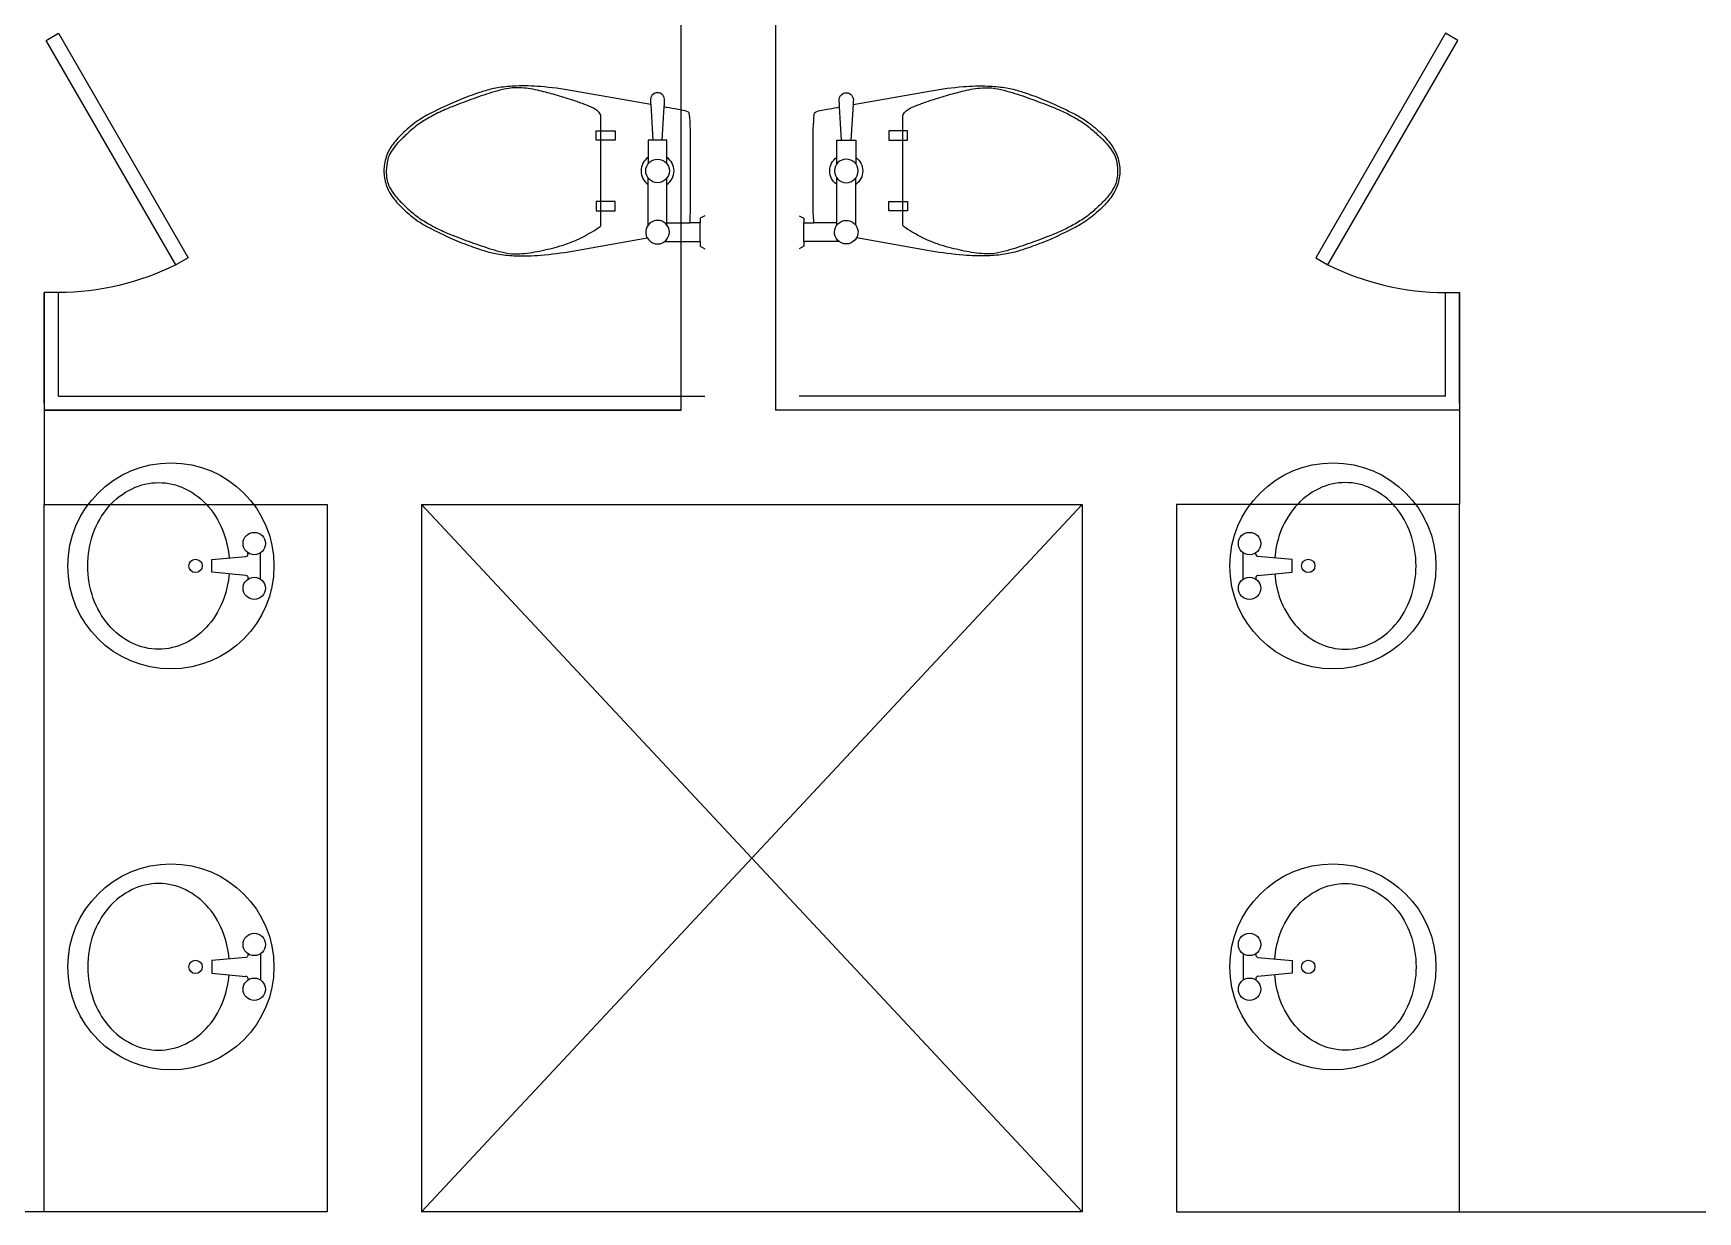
# Model space of a CAD drawing. Header units: millimetres. Extents: x -205 to 117945, y 114 to 103664.
# Drawn here: x 10822 to 14350, y 97864 to 100363 of the extents above; entities that cross this region are included whole.
import ezdxf

# ---------------------------------------------------------------- set-up
doc = ezdxf.new("R2010")
doc.units = ezdxf.units.MM
for name, color, linetype in [('A-TOILET', 252, 'Continuous'), ('A-VOID', 1, 'Continuous'), ('A-WALL', 3, 'Continuous')]:
    doc.layers.add(name, color=color, linetype=linetype)

# ---------------------------------------------------------------- blocks, each defined once
blk = doc.blocks.new('apt104')
for p, q in [((150, -10), (110, -10)), ((110, -80), (110, -31.3)), ((115, -80), (15, -80)), ((115, -120), (15, -120)), ((-85, -230), (-85, -190)), ((-85, -190), (-65, -190)), ((-65, -190), (-65, -230)), ((65, -190), (65, -230)), ((85, -190), (65, -190)), ((85, -230), (85, -190))]:
    blk.add_line(p, q)
for points in [[(95, 0), (100, -10), (110, -10), (110, -31.3), (105.5, -31), (98.4, -30.6), (86.8, -30.2), (0, -30.1), (-86.8, -30.2), (-98.4, -30.6), (-105.5, -31), (-112.6, -31.5), (-119.1, -32.1), (-123.2, -33), (-124.8, -34.7), (-126.1, -37.6), (-127.1, -41.1), (-127.9, -44.7), (-128.8, -49), (-130.1, -55.5), (-130.9, -59.7), (-131.7, -64.2), (-132.6, -69.2), (-133.6, -75), (-134.7, -80.9), (-135.6, -85.8), (-140.8, -85.5), (-143.8, -85.4), (-147.4, -85.2), (-151.7, -85), (-156, -85.9), (-160, -88.1), (-163, -91.1), (-164.7, -94.2), (-165.6, -96.8), (-165.9, -99), (-165.9, -100), (-165.9, -101), (-165.6, -103.2), (-164.7, -105.8), (-163, -108.9), (-160, -111.9), (-156, -114.1), (-151.7, -115), (-147.4, -114.8), (-143.8, -114.6), (-140.8, -114.5), (-170, -280, 0.022182), (-178.7, -348.2, 0.0294), (-180, -400, 0.029565), (-176.7, -435.7, 0.035314), (-170, -465, 0.006976), (-166.1, -477.1, 0.004694), (-160, -495, 0.019426), (-143.8, -535.6, 0.015468), (-120, -585, 0.040875), (-101.1, -615, 0.036447), (-75, -645, 0.04843), (-50.3, -665.2, 0.068612), (-30, -675, 0.037226), (-14.4, -678.8, 0.041311), (0, -680, 0.041311), (14.4, -678.8, 0.037226), (30, -675, 0.068612), (50.3, -665.2, 0.04843), (75, -645, 0.036447), (101.1, -615, 0.040875), (120, -585, 0.015468), (143.8, -535.6, 0.019426), (160, -495, 0.004694), (166.1, -477.1, 0.006976), (170, -465, 0.035314), (176.7, -435.7, 0.029565), (180, -400, 0.0294), (178.7, -348.2, 0.022182), (170, -280), (142.1, -121.9, 0.455372), (150, -85), (150, -10), (160, -10), (165, 0)], [(-65, -90), (-135.6, -85.8, 1.060552)]]:
    blk.add_lwpolyline(points, format="xyb")
for points in [[(-15, -80), (-65, -80), (-65, -120), (-15, -120)], [(-140.8, -114.5), (-65, -110)], [(-65, -230), (-85, -230)], [(65, -230), (85, -230)]]:
    blk.add_lwpolyline(points)
blk.add_lwpolyline([(155, -485, 0.01631), (169.3, -440.5, 0.029266), (175, -415, 0.059581), (176, -392.3, 0.031679), (170, -350, 0.018716), (159.3, -306.5, 0.029941), (150, -280, 0.016406), (141.7, -261.9, 0.013101), (130, -240, 0.031874), (117.8, -221.4, 0.236068), (115, -220), (-115, -220, 0.198912), (-123.7, -223.6, 0.091569), (-135, -240, 0.015343), (-141.8, -256.5, 0.011028), (-150, -280, 0.00909), (-161.3, -317, 0.010307), (-170, -350, 0.040097), (-176.1, -388.6, 0.059581), (-175, -415, 0.029266), (-169.3, -440.5, 0.01631), (-155, -485, 0.00591), (-139.4, -527, 0.010632), (-130, -550, 0.022415), (-114.9, -580.8, 0.027113), (-100, -605, 0.025219), (-89.4, -618.7, 0.015085), (-70, -640, 0.026781), (-54.5, -654.4, 0.03156), (-40, -665, 0.081068), (-24.1, -671.9, 0.057721), (0, -675, 0.044905), (17.8, -673.7, 0.063275), (30, -670, 0.056457), (47.6, -659.7, 0.038661), (70, -640, 0.016027), (90, -618.2, 0.028675), (100, -605, 0.023657), (115.9, -578.9, 0.022415), (130, -550, 0.010632), (139.4, -527, 0.00591)], format="xyb", close=True)
blk.add_circle((0, -100), 25)
for centre, radius, start, end in [((0, -100), 35, 34.8499, 145.1501), ((130, -100), 25, 36.8699, 298.9372), ((0, -100), 35, 214.8499, 325.1501)]:
    blk.add_arc(centre, radius, start, end)

msp = doc.modelspace()

# ---------------------------------------------------------------- linework, layer by layer
at = {"layer": 'A-TOILET'}
for p, q in [((10844.8, 99578.6), (10844.8, 99813)), ((10874.8, 99593.6), (10874.8, 99813)), ((13814.8, 99593.6), (13814.8, 99813)), ((13844.8, 99578.6), (13844.8, 99813)), ((10874.8, 99593.6), (12244.8, 99593.6)), ((13814.8, 99593.6), (12444.8, 99593.6)), ((11199.8, 99246.6), (11272.4, 99253.5)), ((11199.8, 99220), (11199.8, 99246.6)), ((11276.7, 99258.2), (11276.7, 99261.2)), ((11303.3, 99205.5), (11303.3, 99261.2)), ((13386.3, 99205.5), (13386.3, 99261.2)), ((13412.9, 99258.2), (13412.9, 99261.2)), ((13489.9, 99246.6), (13417.2, 99253.5)), ((13489.9, 99220), (13489.9, 99246.6)), ((11272.4, 99213.2), (11199.8, 99220)), ((13417.2, 99213.2), (13489.9, 99220)), ((11272.4, 98403.1), (11199.8, 98396.2)), ((11199.8, 98396.2), (11199.8, 98369.6)), ((11303.3, 98410.8), (11303.3, 98355.1)), ((13386.3, 98410.8), (13386.3, 98355.1)), ((13417.2, 98403.1), (13489.9, 98396.2)), ((13489.9, 98396.2), (13489.9, 98369.6)), ((11199.8, 98369.6), (11272.4, 98362.8)), ((13489.9, 98369.6), (13417.2, 98362.8)), ((11276.7, 98358.1), (11276.7, 98355.1)), ((13412.9, 98358.1), (13412.9, 98355.1))]:
    msp.add_line(p, q, dxfattribs=at)
for points in [[(10874.8, 100363), (11149.8, 99886.7), (11123.8, 99871.7), (10848.8, 100348)], [(13814.8, 100363), (13539.8, 99886.7), (13565.8, 99871.7), (13840.8, 100348)], [(10844.8, 99363.6), (11444.8, 99363.6), (11444.8, 97863.6), (10844.8, 97863.6)], [(13844.8, 99363.6), (13244.8, 99363.6), (13244.8, 97863.6), (13844.8, 97863.6)]]:
    msp.add_lwpolyline(points, close=True, dxfattribs=at)
for points in [[(11123.8, 99871.7, -0.1142), (10874.8, 99813), (10844.8, 99813)], [(13565.8, 99871.7, 0.1142), (13814.8, 99813), (13844.8, 99813)], [(11236.6, 99216.6, -0.064435), (11225.5, 99164.5, -0.091719), (11193.3, 99108.4, -0.103599), (11143.4, 99069.6, -0.113912), (11087.2, 99056.6, -0.113912), (11031, 99069.6, -0.103599), (10981, 99108.4, -0.091719), (10948.8, 99164.5, -0.084785), (10937.1, 99233.3, -0.084785), (10948.8, 99302.2, -0.091719), (10981, 99358.3, -0.103599), (11031, 99397.1, -0.113912), (11087.2, 99410, -0.113912), (11143.4, 99397.1, -0.103599), (11193.3, 99358.3, -0.091719), (11225.5, 99302.2, -0.064435), (11236.6, 99250.1, -0.084785)], [(13453, 99216.6, 0.064435), (13464.1, 99164.5, 0.091719), (13496.3, 99108.4, 0.103599), (13546.3, 99069.6, 0.113912), (13602.4, 99056.6, 0.113912), (13658.6, 99069.6, 0.103599), (13708.6, 99108.4, 0.091719), (13740.8, 99164.5, 0.084785), (13752.5, 99233.3, 0.084785), (13740.8, 99302.2, 0.091719), (13708.6, 99358.3, 0.103599), (13658.6, 99397.1, 0.113912), (13602.4, 99410, 0.113912), (13546.3, 99397.1, 0.103599), (13496.3, 99358.3, 0.091719), (13464.1, 99302.2, 0.064435), (13453, 99250.1, 0.084785)], [(11272.4, 99213.2, -0.386916), (11276.7, 99208.5), (11276.7, 99205.5)], [(13417.2, 99213.2, 0.386916), (13412.9, 99208.5), (13412.9, 99205.5)], [(11236.6, 98399.7, 0.064435), (11225.5, 98451.8, 0.091719), (11193.3, 98507.9, 0.103599), (11143.4, 98546.7, 0.113912), (11087.2, 98559.6, 0.113912), (11031, 98546.7, 0.103599), (10981, 98507.9, 0.091719), (10948.8, 98451.8, 0.084785), (10937.1, 98382.9, 0.084785), (10948.8, 98314.1, 0.091719), (10981, 98258, 0.103599), (11031, 98219.2, 0.113912), (11087.2, 98206.2, 0.113912), (11143.4, 98219.2, 0.103599), (11193.3, 98258, 0.091719), (11225.5, 98314.1, 0.064435), (11236.6, 98366.2, 0.084785)], [(13453, 98399.7, -0.064435), (13464.1, 98451.8, -0.091719), (13496.3, 98507.9, -0.103599), (13546.3, 98546.7, -0.113912), (13602.4, 98559.6, -0.113912), (13658.6, 98546.7, -0.103599), (13708.6, 98507.9, -0.091719), (13740.8, 98451.8, -0.084785), (13752.5, 98382.9, -0.084785), (13740.8, 98314.1, -0.091719), (13708.6, 98258, -0.103599), (13658.6, 98219.2, -0.113912), (13602.4, 98206.2, -0.113912), (13546.3, 98219.2, -0.103599), (13496.3, 98258, -0.091719), (13464.1, 98314.1, -0.064435), (13453, 98366.2, -0.084785)], [(11276.7, 98410.8), (11276.7, 98407.8, -0.386916), (11272.4, 98403.1)], [(13412.9, 98410.8), (13412.9, 98407.8, 0.386916), (13417.2, 98403.1)]]:
    msp.add_lwpolyline(points, format="xyb", dxfattribs=at)
for points in [[(10844.8, 99813), (10844.8, 99563.6), (12194.8, 99563.6)], [(13844.8, 99813), (13844.8, 99563.6), (12444.8, 99563.6)]]:
    msp.add_lwpolyline(points, dxfattribs=at)
for centre, radius in [((11113.3, 99233.3), 218.5), ((13576.3, 99233.3), 218.5), ((11290, 99280.8), 23.7), ((13399.6, 99280.8), 23.7), ((11165.6, 99233.3), 14.2), ((13524.1, 99233.3), 14.2), ((11290, 99185.8), 23.7), ((13399.6, 99185.8), 23.7), ((11113.3, 98382.9), 218.5), ((13576.3, 98382.9), 218.5), ((11290, 98430.4), 23.7), ((13399.6, 98430.4), 23.7), ((11165.6, 98382.9), 14.2), ((13524.1, 98382.9), 14.2), ((11290, 98335.4), 23.7), ((13399.6, 98335.4), 23.7)]:
    msp.add_circle(centre, radius, dxfattribs=at)
for centre, start, end in [((11272, 99258.2), 275.3909, 0), ((13417.7, 99258.2), 180, 264.6091), ((11272, 98358.1), 0, 84.6091), ((13417.7, 98358.1), 95.3909, 180)]:
    msp.add_arc(centre, 4.75, start, end, dxfattribs=at)
at = {"layer": 'A-VOID'}
for p, q in [((13044.8, 99363.6), (11644.8, 97863.6)), ((13044.8, 97863.6), (11644.8, 99363.6))]:
    msp.add_line(p, q, dxfattribs=at)
at = {"layer": 'A-WALL'}
for p, q in [((12194.8, 99563.6), (12194.8, 102563.6)), ((12394.8, 102563.6), (12394.8, 99563.6)), ((10844.8, 99563.6), (10844.8, 99363.6)), ((13844.8, 99563.6), (13844.8, 99363.6))]:
    msp.add_line(p, q, dxfattribs=at)
at = {"layer": 'A-WALL', "flags": 128}
for points in [[(12194.8, 99563.6), (10844.8, 99563.6)], [(13844.8, 99563.6), (12394.8, 99563.6)], [(10844.8, 99363.6), (11444.8, 99363.6), (11444.8, 97863.6), (9094.8, 97863.6)], [(11644.8, 99363.6), (11644.8, 97863.6)], [(11644.8, 99363.6), (13044.8, 99363.6)], [(13044.8, 99363.6), (13044.8, 97863.6)], [(13844.8, 99363.6), (13244.8, 99363.6), (13244.8, 97863.6), (14894.8, 97863.6)], [(13044.8, 97863.6), (11644.8, 97863.6)]]:
    msp.add_lwpolyline(points, dxfattribs=at)

# ---------------------------------------------------------------- block references
at = {"layer": 'A-TOILET', "rotation": 270.000000638613}
msp.add_blockref('apt104', (12244.8, 100071.1), dxfattribs=at)
at = {"layer": 'A-TOILET', "xscale": -1, "rotation": 89.99999936139751}
msp.add_blockref('apt104', (12444.8, 100071.1), dxfattribs=at)

doc.saveas('drawing.dxf')
